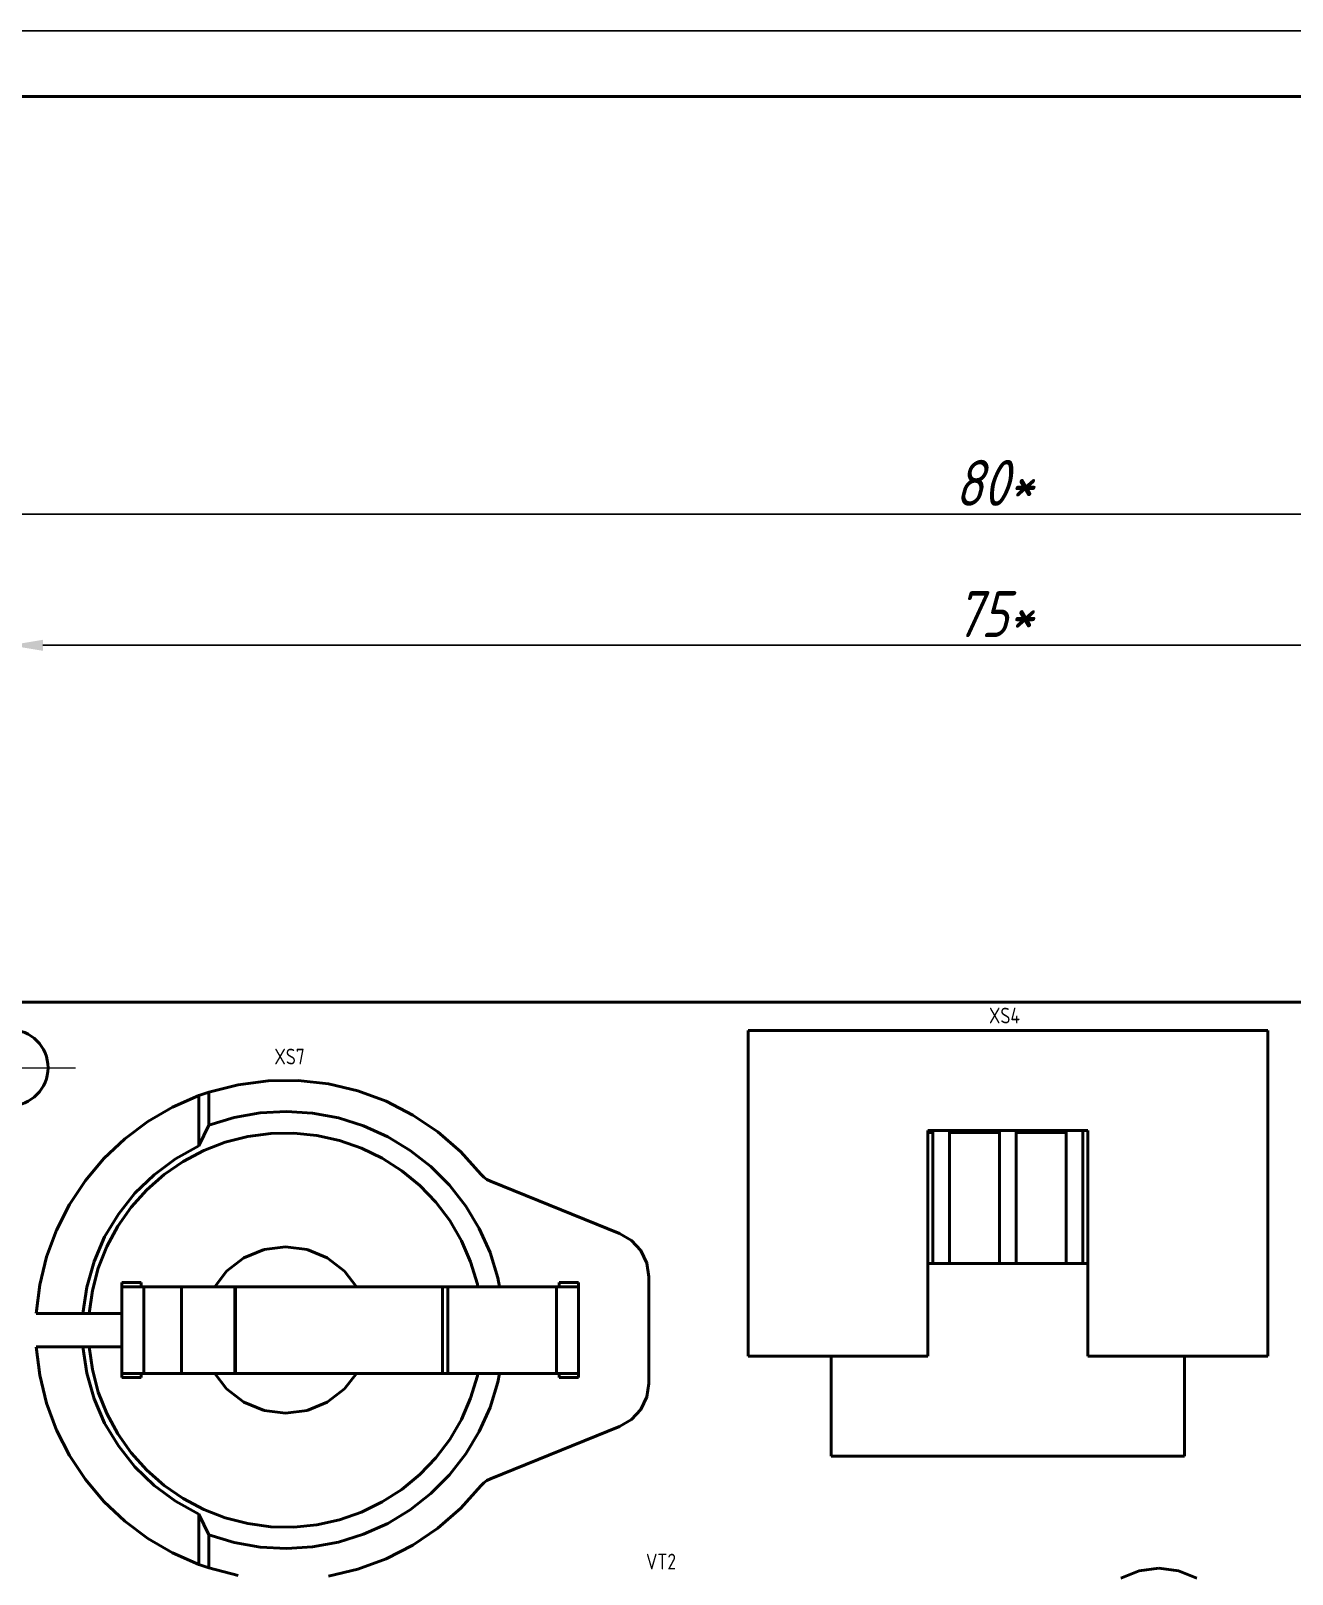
# Model space of a CAD drawing. Extents: x 260 to 1101, y 70 to 664.
# Drawn here: x 353.1 to 449.2, y 546.4 to 664 of the extents above; entities that cross this region are included whole.
import ezdxf

# ---------------------------------------------------------------- set-up
doc = ezdxf.new("R2010")
doc.units = 0
doc.header["$MEASUREMENT"] = 0
doc.layers.get('0').update_dxf_attribs({"linetype": 'CONTINUOUS', "lineweight": 15})
doc.layers.get('DEFPOINTS').update_dxf_attribs({"linetype": 'CONTINUOUS'})
doc.layers.add('KONTUR', color=7, linetype='CONTINUOUS')
doc.layers.add('Основная', color=7, linetype='CONTINUOUS', lineweight=50)
doc.styles.add('GOST type A0', font='', dxfattribs={"oblique": 15, "height": 3.5})
doc.styles.get('GOST type A0').set_extended_font_data('GOST type A')
doc.dimstyles.new('ISO-25', dxfattribs={"dimtxt": 2.5, "dimasz": 2.5, "dimexe": 1.25, "dimexo": 0.625, "dimtad": 1, "dimtxsty": 'Standard', "dimcen": 2.5, "dimadec": 0, "dimazin": 0, "dimtfac": 1, "dimtmove": 0, "dimatfit": 3, "dimfxl": 1, "dimarcsym": 0})

# ---------------------------------------------------------------- blocks, each defined once
blk = doc.blocks.new('*D0')
at = {"color": 0, "lineweight": -2, "transparency": 16777216}
for p, q in [((346.5, 590.59), (346.5, 628.41)), ((506.5, 590.59), (506.5, 628.41)), ((349, 627.16), (504, 627.16))]:
    blk.add_line(p, q, dxfattribs=at)
at = {"color": 0, "transparency": 16777216}
for points in [[(349, 627.58), (349, 626.74), (346.5, 627.16)], [(504, 627.58), (504, 626.74), (506.5, 627.16)]]:
    blk.add_solid(points, dxfattribs=at)
at = {"layer": 'DEFPOINTS', "color": 0, "transparency": 16777216}
for p in [(506.5, 627.16), (346.5, 589.96), (506.5, 589.96)]:
    blk.add_point(p, dxfattribs=at)
at = {"color": 0, "transparency": 16777216, "insert": (426.5, 629.54), "char_height": 3.5, "attachment_point": 5, "style": 'GOST type A0'}
blk.add_mtext('80*', dxfattribs=at)
blk = doc.blocks.new('*D1')
at = {"color": 0, "lineweight": -2, "transparency": 16777216}
for p, q in [((351.5, 585.59), (351.5, 618.41)), ((501.5, 585.59), (501.5, 618.41)), ((354, 617.16), (499, 617.16))]:
    blk.add_line(p, q, dxfattribs=at)
at = {"color": 0, "transparency": 16777216}
for points in [[(354, 617.58), (354, 616.74), (351.5, 617.16)], [(499, 617.58), (499, 616.74), (501.5, 617.16)]]:
    blk.add_solid(points, dxfattribs=at)
at = {"layer": 'DEFPOINTS', "color": 0, "transparency": 16777216}
for p in [(501.5, 617.16), (351.5, 584.96), (501.5, 584.96)]:
    blk.add_point(p, dxfattribs=at)
at = {"color": 0, "transparency": 16777216, "insert": (426.5, 619.54), "char_height": 3.5, "attachment_point": 5, "style": 'GOST type A0'}
blk.add_mtext('75*', dxfattribs=at)

msp = doc.modelspace()

# ---------------------------------------------------------------- linework, layer by layer
msp.add_line((346.5, 584.961), (356.5, 584.961))
msp.add_line((346.5, 584.961), (356.5, 584.961))
at = {"layer": 'KONTUR'}
msp.add_line((260, 664), (1101, 664), dxfattribs=at)
at = {"layer": 'Основная'}
for p, q in [((1096, 659), (280, 659)), ((506.5, 589.961), (346.5, 589.961)), ((447.372, 587.803), (407.748, 587.803)), ((407.748, 587.803), (407.748, 562.961)), ((407.748, 587.803), (407.748, 562.961)), ((447.372, 587.803), (407.748, 587.803)), ((447.372, 587.803), (407.748, 587.803)), ((407.748, 587.803), (407.748, 562.961)), ((407.748, 587.803), (407.748, 562.961)), ((447.372, 587.803), (407.748, 587.803)), ((447.372, 562.961), (447.372, 587.803)), ((447.372, 587.803), (447.372, 562.961)), ((447.372, 562.961), (447.372, 587.803)), ((447.372, 587.803), (447.372, 562.961)), ((368.888, 583.665), (366.658, 583.093)), ((366.658, 583.093), (368.888, 583.665)), ((368.888, 583.665), (366.658, 583.093)), ((366.658, 583.093), (368.888, 583.665)), ((371.17, 583.965), (368.888, 583.665)), ((368.888, 583.665), (371.17, 583.965)), ((371.17, 583.965), (368.888, 583.665)), ((368.888, 583.665), (371.17, 583.965)), ((373.472, 583.987), (371.17, 583.965)), ((371.17, 583.965), (373.472, 583.987)), ((373.472, 583.987), (371.17, 583.965)), ((371.17, 583.965), (373.472, 583.987)), ((375.76, 583.731), (373.472, 583.987)), ((375.76, 583.731), (373.472, 583.987)), ((375.76, 583.731), (373.472, 583.987)), ((375.76, 583.731), (373.472, 583.987)), ((378, 583.199), (375.76, 583.731)), ((378, 583.199), (375.76, 583.731)), ((378, 583.199), (375.76, 583.731)), ((378, 583.199), (375.76, 583.731)), ((365.896, 582.829), (363.89, 581.955)), ((363.89, 581.955), (365.896, 582.829)), ((365.896, 582.829), (363.89, 581.955)), ((363.89, 581.955), (365.896, 582.829)), ((366.658, 583.093), (365.896, 582.829)), ((365.896, 582.829), (366.658, 583.093)), ((366.658, 583.093), (365.896, 582.829)), ((365.896, 582.829), (366.658, 583.093)), ((365.896, 578.995), (365.896, 582.829)), ((365.896, 578.995), (365.896, 582.829)), ((366.658, 580.571), (366.658, 583.093)), ((366.658, 580.571), (366.658, 583.093)), ((380.16, 582.403), (378, 583.199)), ((380.16, 582.403), (378, 583.199)), ((380.16, 582.403), (378, 583.199)), ((380.16, 582.403), (378, 583.199)), ((382.208, 581.351), (380.16, 582.403)), ((382.208, 581.351), (380.16, 582.403)), ((382.208, 581.351), (380.16, 582.403)), ((382.208, 581.351), (380.16, 582.403)), ((363.89, 581.955), (361.996, 580.853)), ((361.996, 580.853), (363.89, 581.955)), ((363.89, 581.955), (361.996, 580.853)), ((361.996, 580.853), (363.89, 581.955)), ((368.578, 581.159), (370.554, 581.515)), ((368.578, 581.159), (370.554, 581.515)), ((370.554, 581.515), (372.56, 581.627)), ((370.554, 581.515), (372.56, 581.627)), ((374.564, 581.499), (372.56, 581.627)), ((374.564, 581.499), (372.56, 581.627)), ((376.538, 581.131), (374.564, 581.499)), ((376.538, 581.131), (374.564, 581.499)), ((384.114, 580.061), (382.208, 581.351)), ((384.114, 580.061), (382.208, 581.351)), ((384.114, 580.061), (382.208, 581.351)), ((384.114, 580.061), (382.208, 581.351)), ((361.996, 580.853), (360.242, 579.543)), ((360.242, 579.543), (361.996, 580.853)), ((361.996, 580.853), (360.242, 579.543)), ((360.242, 579.543), (361.996, 580.853)), ((365.896, 578.995), (366.658, 580.571)), ((365.896, 578.995), (366.658, 580.571)), ((366.658, 580.571), (368.578, 581.159)), ((366.658, 580.571), (368.578, 581.159)), ((378.452, 580.529), (376.538, 581.131)), ((378.452, 580.529), (376.538, 581.131)), ((380.282, 579.699), (378.452, 580.529)), ((380.282, 579.699), (378.452, 580.529)), ((385.852, 578.549), (384.114, 580.061)), ((385.852, 578.549), (384.114, 580.061)), ((385.852, 578.549), (384.114, 580.061)), ((385.852, 578.549), (384.114, 580.061)), ((421.464, 580.183), (421.464, 562.961)), ((433.656, 580.183), (421.464, 580.183)), ((421.464, 580.183), (421.464, 562.961)), ((433.656, 580.183), (421.464, 580.183)), ((421.846, 580.029), (421.464, 580.029)), ((421.846, 580.029), (421.464, 580.029)), ((421.846, 580.183), (421.846, 570.023)), ((421.846, 580.183), (421.846, 570.023)), ((423.116, 580.183), (423.116, 570.023)), ((423.116, 580.183), (423.116, 570.023)), ((426.926, 580.029), (423.116, 580.029)), ((426.926, 580.029), (423.116, 580.029)), ((426.926, 580.183), (426.926, 570.023)), ((426.926, 580.183), (426.926, 570.023)), ((428.196, 580.183), (428.196, 570.023)), ((428.196, 580.183), (428.196, 570.023)), ((431.878, 580.029), (428.196, 580.029)), ((431.878, 580.029), (428.196, 580.029)), ((432.006, 580.047), (431.878, 580.029)), ((432.006, 580.047), (431.878, 580.029)), ((432.006, 580.183), (432.006, 570.023)), ((432.006, 580.183), (432.006, 570.023)), ((433.276, 580.183), (433.276, 570.023)), ((433.276, 580.183), (433.276, 570.023)), ((433.656, 580.183), (433.656, 562.961)), ((433.656, 580.183), (433.656, 562.961)), ((360.242, 579.543), (358.65, 578.041)), ((358.65, 578.041), (360.242, 579.543)), ((360.242, 579.543), (358.65, 578.041)), ((358.65, 578.041), (360.242, 579.543)), ((364.118, 578.011), (365.896, 578.995)), ((364.118, 578.011), (365.896, 578.995)), ((366.26, 578.639), (367.908, 579.275)), ((366.26, 578.639), (367.908, 579.275)), ((367.908, 579.275), (369.618, 579.715)), ((367.908, 579.275), (369.618, 579.715)), ((369.618, 579.715), (371.37, 579.953)), ((369.618, 579.715), (371.37, 579.953)), ((371.37, 579.953), (373.136, 579.981)), ((371.37, 579.953), (373.136, 579.981)), ((374.894, 579.803), (373.136, 579.981)), ((374.894, 579.803), (373.136, 579.981)), ((376.618, 579.419), (374.894, 579.803)), ((376.618, 579.419), (374.894, 579.803)), ((378.286, 578.837), (376.618, 579.419)), ((378.286, 578.837), (376.618, 579.419)), ((379.874, 578.063), (378.286, 578.837)), ((379.874, 578.063), (378.286, 578.837)), ((381.998, 578.657), (380.282, 579.699)), ((381.998, 578.657), (380.282, 579.699)), ((358.65, 578.041), (357.24, 576.365)), ((357.24, 576.365), (358.65, 578.041)), ((358.65, 578.041), (357.24, 576.365)), ((357.24, 576.365), (358.65, 578.041)), ((362.484, 576.803), (364.118, 578.011)), ((362.484, 576.803), (364.118, 578.011)), ((363.246, 576.809), (364.698, 577.811)), ((363.246, 576.809), (364.698, 577.811)), ((364.698, 577.811), (366.26, 578.639)), ((364.698, 577.811), (366.26, 578.639)), ((381.36, 577.107), (379.874, 578.063)), ((381.36, 577.107), (379.874, 578.063)), ((383.576, 577.415), (381.998, 578.657)), ((383.576, 577.415), (381.998, 578.657)), ((387.394, 576.839), (385.852, 578.549)), ((387.394, 576.839), (385.852, 578.549)), ((387.394, 576.839), (385.852, 578.549)), ((387.394, 576.839), (385.852, 578.549)), ((361.022, 575.391), (362.484, 576.803)), ((361.022, 575.391), (362.484, 576.803)), ((361.92, 575.641), (363.246, 576.809)), ((361.92, 575.641), (363.246, 576.809)), ((382.722, 575.983), (381.36, 577.107)), ((382.722, 575.983), (381.36, 577.107)), ((384.994, 575.993), (383.576, 577.415)), ((384.994, 575.993), (383.576, 577.415)), ((387.602, 576.619), (387.394, 576.839)), ((387.602, 576.619), (387.394, 576.839)), ((387.602, 576.619), (387.394, 576.839)), ((387.602, 576.619), (387.394, 576.839)), ((387.846, 576.437), (387.602, 576.619)), ((387.846, 576.437), (387.602, 576.619)), ((387.846, 576.437), (387.602, 576.619)), ((387.846, 576.437), (387.602, 576.619)), ((357.24, 576.365), (356.032, 574.539)), ((356.032, 574.539), (357.24, 576.365)), ((357.24, 576.365), (356.032, 574.539)), ((356.032, 574.539), (357.24, 576.365)), ((359.756, 573.801), (361.022, 575.391)), ((359.756, 573.801), (361.022, 575.391)), ((360.74, 574.325), (361.92, 575.641)), ((360.74, 574.325), (361.92, 575.641)), ((383.946, 574.709), (382.722, 575.983)), ((383.946, 574.709), (382.722, 575.983)), ((386.23, 574.411), (384.994, 575.993)), ((386.23, 574.411), (384.994, 575.993)), ((388.118, 576.299), (387.846, 576.437)), ((388.118, 576.299), (387.846, 576.437)), ((388.118, 576.299), (387.846, 576.437)), ((388.118, 576.299), (387.846, 576.437)), ((397.962, 572.323), (388.118, 576.299)), ((397.962, 572.323), (388.118, 576.299)), ((397.962, 572.323), (388.118, 576.299)), ((397.962, 572.323), (388.118, 576.299)), ((356.032, 574.539), (355.042, 572.585)), ((355.042, 572.585), (356.032, 574.539)), ((356.032, 574.539), (355.042, 572.585)), ((355.042, 572.585), (356.032, 574.539)), ((359.722, 572.881), (360.74, 574.325)), ((359.722, 572.881), (360.74, 574.325)), ((385.01, 573.299), (383.946, 574.709)), ((385.01, 573.299), (383.946, 574.709)), ((387.266, 572.691), (386.23, 574.411)), ((387.266, 572.691), (386.23, 574.411)), ((358.71, 572.059), (359.756, 573.801)), ((358.71, 572.059), (359.756, 573.801)), ((385.902, 571.773), (385.01, 573.299)), ((385.902, 571.773), (385.01, 573.299)), ((355.042, 572.585), (354.282, 570.531)), ((354.282, 570.531), (355.042, 572.585)), ((355.042, 572.585), (354.282, 570.531)), ((354.282, 570.531), (355.042, 572.585)), ((357.9, 570.195), (358.71, 572.059)), ((357.9, 570.195), (358.71, 572.059)), ((358.882, 571.327), (359.722, 572.881)), ((358.882, 571.327), (359.722, 572.881)), ((386.608, 570.155), (385.902, 571.773)), ((386.608, 570.155), (385.902, 571.773)), ((388.088, 570.859), (387.266, 572.691)), ((388.088, 570.859), (387.266, 572.691)), ((398.868, 571.789), (397.962, 572.323)), ((398.868, 571.789), (397.962, 572.323)), ((398.868, 571.789), (397.962, 572.323)), ((398.868, 571.789), (397.962, 572.323)), ((399.578, 571.013), (398.868, 571.789)), ((399.578, 571.013), (398.868, 571.789)), ((399.578, 571.013), (398.868, 571.789)), ((399.578, 571.013), (398.868, 571.789)), ((358.228, 569.687), (358.882, 571.327)), ((358.228, 569.687), (358.882, 571.327)), ((369.326, 570.461), (370.856, 571.095)), ((369.326, 570.461), (370.856, 571.095)), ((370.856, 571.095), (372.5, 571.311)), ((370.856, 571.095), (372.5, 571.311)), ((374.144, 571.095), (372.5, 571.311)), ((374.144, 571.095), (372.5, 571.311)), ((375.676, 570.461), (374.144, 571.095)), ((375.676, 570.461), (374.144, 571.095)), ((388.684, 568.941), (388.088, 570.859)), ((388.684, 568.941), (388.088, 570.859)), ((400.03, 570.065), (399.578, 571.013)), ((400.03, 570.065), (399.578, 571.013)), ((400.03, 570.065), (399.578, 571.013)), ((400.03, 570.065), (399.578, 571.013)), ((354.282, 570.531), (353.764, 568.403)), ((353.764, 568.403), (354.282, 570.531)), ((354.282, 570.531), (353.764, 568.403)), ((353.764, 568.403), (354.282, 570.531)), ((357.34, 568.241), (357.9, 570.195)), ((357.34, 568.241), (357.9, 570.195)), ((357.772, 567.979), (358.228, 569.687)), ((357.772, 567.979), (358.228, 569.687)), ((367.098, 568.263), (368.01, 569.451)), ((367.098, 568.263), (368.01, 569.451)), ((368.01, 569.451), (369.326, 570.461)), ((368.01, 569.451), (369.326, 570.461)), ((376.99, 569.451), (375.676, 570.461)), ((376.99, 569.451), (375.676, 570.461)), ((377.902, 568.263), (376.99, 569.451)), ((377.902, 568.263), (376.99, 569.451)), ((387.12, 568.463), (386.608, 570.155)), ((387.12, 568.463), (386.608, 570.155)), ((400.186, 569.025), (400.03, 570.065)), ((400.186, 569.025), (400.03, 570.065)), ((400.186, 569.025), (400.03, 570.065)), ((400.186, 569.025), (400.03, 570.065)), ((433.656, 570.023), (421.464, 570.023)), ((433.656, 570.023), (421.464, 570.023)), ((433.656, 570.023), (421.464, 570.023)), ((433.656, 570.023), (421.464, 570.023)), ((353.764, 568.403), (353.492, 566.231)), ((353.492, 566.231), (353.764, 568.403)), ((353.764, 568.403), (353.492, 566.231)), ((353.492, 566.231), (353.764, 568.403)), ((357.042, 566.231), (357.34, 568.241)), ((357.042, 566.231), (357.34, 568.241)), ((361.502, 568.581), (360.028, 568.581)), ((360.028, 566.231), (360.028, 568.581)), ((361.502, 568.581), (360.028, 568.581)), ((360.028, 566.231), (360.028, 568.581)), ((360.028, 568.263), (360.086, 568.263)), ((360.028, 568.263), (360.086, 568.263)), ((360.086, 568.263), (360.252, 568.263)), ((360.086, 568.263), (360.252, 568.263)), ((360.252, 568.263), (360.518, 568.263)), ((360.252, 568.263), (360.518, 568.263)), ((360.866, 568.263), (360.518, 568.263)), ((360.866, 568.263), (360.518, 568.263)), ((360.866, 568.263), (361.268, 568.263)), ((360.866, 568.263), (361.268, 568.263)), ((361.268, 568.263), (361.702, 568.263)), ((361.268, 568.263), (361.702, 568.263)), ((361.502, 568.263), (361.502, 568.581)), ((361.502, 568.263), (361.502, 568.581)), ((368.682, 568.263), (361.702, 568.263)), ((361.702, 561.659), (361.702, 568.263)), ((368.682, 568.263), (361.702, 568.263)), ((361.702, 561.659), (361.702, 568.263)), ((364.558, 561.659), (364.558, 568.263)), ((368.634, 568.263), (364.558, 568.263)), ((364.558, 561.659), (364.558, 568.263)), ((368.634, 568.263), (364.558, 568.263)), ((368.634, 568.263), (368.65, 568.263)), ((368.634, 561.659), (368.634, 568.263)), ((368.634, 568.263), (368.65, 568.263)), ((368.634, 561.659), (368.634, 568.263)), ((368.65, 568.263), (368.666, 568.263)), ((368.65, 568.263), (368.666, 568.263)), ((368.666, 568.263), (368.682, 568.263)), ((368.666, 568.263), (368.682, 568.263)), ((384.47, 568.263), (368.682, 568.263)), ((368.682, 561.659), (368.682, 568.263)), ((384.47, 568.263), (368.682, 568.263)), ((368.682, 561.659), (368.682, 568.263)), ((384.47, 568.263), (384.602, 568.263)), ((384.47, 561.659), (384.47, 568.263)), ((384.47, 568.263), (384.602, 568.263)), ((384.47, 561.659), (384.47, 568.263)), ((384.602, 568.263), (384.736, 568.263)), ((384.602, 568.263), (384.736, 568.263)), ((384.736, 568.263), (384.87, 568.263)), ((384.736, 568.263), (384.87, 568.263)), ((393.154, 568.263), (384.87, 568.263)), ((384.87, 561.659), (384.87, 568.263)), ((393.154, 568.263), (384.87, 568.263)), ((384.87, 561.659), (384.87, 568.263)), ((387.156, 568.263), (387.12, 568.463)), ((387.156, 568.263), (387.12, 568.463)), ((388.808, 568.263), (388.684, 568.941)), ((388.808, 568.263), (388.684, 568.941)), ((393.586, 568.263), (393.154, 568.263)), ((393.154, 561.659), (393.154, 568.263)), ((393.586, 568.263), (393.154, 568.263)), ((393.154, 561.659), (393.154, 568.263)), ((393.354, 568.581), (394.826, 568.581)), ((393.354, 568.263), (393.354, 568.581)), ((393.354, 568.581), (394.826, 568.581)), ((393.354, 568.263), (393.354, 568.581)), ((393.586, 568.263), (393.99, 568.263)), ((393.586, 568.263), (393.99, 568.263)), ((393.99, 568.263), (394.336, 568.263)), ((393.99, 568.263), (394.336, 568.263)), ((394.336, 568.263), (394.602, 568.263)), ((394.336, 568.263), (394.602, 568.263)), ((394.602, 568.263), (394.77, 568.263)), ((394.602, 568.263), (394.77, 568.263)), ((394.77, 568.263), (394.826, 568.263)), ((394.77, 568.263), (394.826, 568.263)), ((394.826, 561.341), (394.826, 568.581)), ((394.826, 561.341), (394.826, 568.581)), ((400.186, 560.897), (400.186, 569.025)), ((400.186, 560.897), (400.186, 569.025)), ((400.186, 560.897), (400.186, 569.025)), ((400.186, 560.897), (400.186, 569.025)), ((357.52, 566.231), (357.772, 567.979)), ((357.52, 566.231), (357.772, 567.979)), ((353.492, 566.231), (357.042, 566.231)), ((357.042, 566.231), (353.492, 566.231)), ((353.492, 566.231), (357.042, 566.231)), ((357.042, 566.231), (353.492, 566.231)), ((357.042, 566.231), (357.398, 566.231)), ((357.042, 566.231), (357.398, 566.231)), ((357.042, 566.231), (357.398, 566.231)), ((357.042, 566.231), (357.398, 566.231)), ((357.398, 566.231), (357.52, 566.231)), ((357.52, 566.231), (357.398, 566.231)), ((357.398, 566.231), (357.52, 566.231)), ((357.52, 566.231), (357.398, 566.231)), ((357.52, 566.231), (360.028, 566.231)), ((360.028, 566.231), (357.52, 566.231)), ((357.52, 566.231), (360.028, 566.231)), ((360.028, 566.231), (357.52, 566.231)), ((360.028, 566.231), (360.028, 563.691)), ((360.028, 563.691), (360.028, 566.231)), ((360.028, 566.231), (360.028, 563.691)), ((360.028, 563.691), (360.028, 566.231)), ((357.042, 563.691), (353.492, 563.691)), ((353.492, 563.691), (353.764, 561.519)), ((357.042, 563.691), (353.492, 563.691)), ((353.764, 561.519), (353.492, 563.691)), ((357.042, 563.691), (353.492, 563.691)), ((353.492, 563.691), (353.764, 561.519)), ((357.042, 563.691), (353.492, 563.691)), ((353.764, 561.519), (353.492, 563.691)), ((357.398, 563.691), (357.042, 563.691)), ((357.042, 563.691), (357.398, 563.691)), ((357.34, 561.681), (357.042, 563.691)), ((357.398, 563.691), (357.042, 563.691)), ((357.042, 563.691), (357.398, 563.691)), ((357.34, 561.681), (357.042, 563.691)), ((357.52, 563.691), (357.398, 563.691)), ((357.52, 563.691), (357.398, 563.691)), ((357.52, 563.691), (357.398, 563.691)), ((357.52, 563.691), (357.398, 563.691)), ((360.028, 563.691), (357.52, 563.691)), ((360.028, 563.691), (357.52, 563.691)), ((357.772, 561.943), (357.52, 563.691)), ((360.028, 563.691), (357.52, 563.691)), ((360.028, 563.691), (357.52, 563.691)), ((357.772, 561.943), (357.52, 563.691)), ((360.028, 561.341), (360.028, 563.691)), ((360.028, 561.341), (360.028, 563.691)), ((407.748, 562.961), (414.098, 562.961)), ((421.464, 562.961), (407.748, 562.961)), ((407.748, 562.961), (414.098, 562.961)), ((421.464, 562.961), (407.748, 562.961)), ((414.098, 562.961), (414.098, 555.341)), ((414.098, 555.341), (414.098, 562.961)), ((414.098, 562.961), (414.098, 555.341)), ((414.098, 555.341), (414.098, 562.961)), ((447.372, 562.961), (433.656, 562.961)), ((447.372, 562.961), (433.656, 562.961)), ((441.022, 555.341), (441.022, 562.961)), ((441.022, 562.961), (447.372, 562.961)), ((441.022, 562.961), (441.022, 555.341)), ((441.022, 555.341), (441.022, 562.961)), ((441.022, 562.961), (447.372, 562.961)), ((441.022, 562.961), (441.022, 555.341)), ((353.764, 561.519), (354.282, 559.391)), ((354.282, 559.391), (353.764, 561.519)), ((353.764, 561.519), (354.282, 559.391)), ((354.282, 559.391), (353.764, 561.519)), ((357.9, 559.727), (357.34, 561.681)), ((357.9, 559.727), (357.34, 561.681)), ((358.228, 560.235), (357.772, 561.943)), ((358.228, 560.235), (357.772, 561.943)), ((360.028, 561.659), (360.086, 561.659)), ((360.028, 561.659), (360.086, 561.659)), ((361.502, 561.341), (360.028, 561.341)), ((361.502, 561.341), (360.028, 561.341)), ((360.086, 561.659), (360.252, 561.659)), ((360.086, 561.659), (360.252, 561.659)), ((360.252, 561.659), (360.518, 561.659)), ((360.252, 561.659), (360.518, 561.659)), ((360.866, 561.659), (360.518, 561.659)), ((360.866, 561.659), (360.518, 561.659)), ((360.866, 561.659), (361.268, 561.659)), ((360.866, 561.659), (361.268, 561.659)), ((361.268, 561.659), (361.702, 561.659)), ((361.268, 561.659), (361.702, 561.659)), ((361.502, 561.341), (361.502, 561.659)), ((361.502, 561.341), (361.502, 561.659)), ((368.682, 561.659), (361.702, 561.659)), ((368.682, 561.659), (361.702, 561.659)), ((368.634, 561.659), (364.558, 561.659)), ((368.634, 561.659), (364.558, 561.659)), ((368.01, 560.471), (367.098, 561.659)), ((368.01, 560.471), (367.098, 561.659)), ((368.634, 561.659), (368.65, 561.659)), ((368.634, 561.659), (368.65, 561.659)), ((368.65, 561.659), (368.666, 561.659)), ((368.65, 561.659), (368.666, 561.659)), ((368.666, 561.659), (368.682, 561.659)), ((368.666, 561.659), (368.682, 561.659)), ((384.47, 561.659), (368.682, 561.659)), ((384.47, 561.659), (368.682, 561.659)), ((376.99, 560.471), (377.902, 561.659)), ((376.99, 560.471), (377.902, 561.659)), ((384.47, 561.659), (384.602, 561.659)), ((384.47, 561.659), (384.602, 561.659)), ((384.602, 561.659), (384.736, 561.659)), ((384.602, 561.659), (384.736, 561.659)), ((384.736, 561.659), (384.87, 561.659)), ((384.736, 561.659), (384.87, 561.659)), ((393.154, 561.659), (384.87, 561.659)), ((393.154, 561.659), (384.87, 561.659)), ((386.608, 559.767), (387.12, 561.459)), ((386.608, 559.767), (387.12, 561.459)), ((387.12, 561.459), (387.156, 561.659)), ((387.12, 561.459), (387.156, 561.659)), ((388.684, 560.981), (388.808, 561.659)), ((388.684, 560.981), (388.808, 561.659)), ((393.586, 561.659), (393.154, 561.659)), ((393.586, 561.659), (393.154, 561.659)), ((393.354, 561.341), (393.354, 561.659)), ((393.354, 561.341), (393.354, 561.659)), ((393.354, 561.341), (394.826, 561.341)), ((393.354, 561.341), (394.826, 561.341)), ((393.586, 561.659), (393.99, 561.659)), ((393.586, 561.659), (393.99, 561.659)), ((393.99, 561.659), (394.336, 561.659)), ((393.99, 561.659), (394.336, 561.659)), ((394.336, 561.659), (394.602, 561.659)), ((394.336, 561.659), (394.602, 561.659)), ((394.602, 561.659), (394.77, 561.659)), ((394.602, 561.659), (394.77, 561.659)), ((394.77, 561.659), (394.826, 561.659)), ((394.77, 561.659), (394.826, 561.659)), ((358.882, 558.595), (358.228, 560.235)), ((358.882, 558.595), (358.228, 560.235)), ((369.326, 559.461), (368.01, 560.471)), ((369.326, 559.461), (368.01, 560.471)), ((375.676, 559.461), (376.99, 560.471)), ((375.676, 559.461), (376.99, 560.471)), ((388.088, 559.063), (388.684, 560.981)), ((388.088, 559.063), (388.684, 560.981)), ((400.03, 559.857), (400.186, 560.897)), ((400.03, 559.857), (400.186, 560.897)), ((400.03, 559.857), (400.186, 560.897)), ((400.03, 559.857), (400.186, 560.897)), ((354.282, 559.391), (355.042, 557.337)), ((355.042, 557.337), (354.282, 559.391)), ((354.282, 559.391), (355.042, 557.337)), ((355.042, 557.337), (354.282, 559.391)), ((358.71, 557.863), (357.9, 559.727)), ((358.71, 557.863), (357.9, 559.727)), ((370.856, 558.827), (369.326, 559.461)), ((370.856, 558.827), (369.326, 559.461)), ((372.5, 558.611), (370.856, 558.827)), ((372.5, 558.611), (370.856, 558.827)), ((372.5, 558.611), (374.144, 558.827)), ((372.5, 558.611), (374.144, 558.827)), ((374.144, 558.827), (375.676, 559.461)), ((374.144, 558.827), (375.676, 559.461)), ((385.902, 558.149), (386.608, 559.767)), ((385.902, 558.149), (386.608, 559.767)), ((387.266, 557.231), (388.088, 559.063)), ((387.266, 557.231), (388.088, 559.063)), ((398.868, 558.133), (399.578, 558.909)), ((398.868, 558.133), (399.578, 558.909)), ((398.868, 558.133), (399.578, 558.909)), ((398.868, 558.133), (399.578, 558.909)), ((399.578, 558.909), (400.03, 559.857)), ((399.578, 558.909), (400.03, 559.857)), ((399.578, 558.909), (400.03, 559.857)), ((399.578, 558.909), (400.03, 559.857)), ((359.756, 556.121), (358.71, 557.863)), ((359.756, 556.121), (358.71, 557.863)), ((359.722, 557.041), (358.882, 558.595)), ((359.722, 557.041), (358.882, 558.595)), ((385.01, 556.623), (385.902, 558.149)), ((385.01, 556.623), (385.902, 558.149)), ((397.962, 557.601), (398.868, 558.133)), ((397.962, 557.601), (398.868, 558.133)), ((397.962, 557.601), (398.868, 558.133)), ((397.962, 557.601), (398.868, 558.133)), ((355.042, 557.337), (356.032, 555.385)), ((356.032, 555.385), (355.042, 557.337)), ((355.042, 557.337), (356.032, 555.385)), ((356.032, 555.385), (355.042, 557.337)), ((360.74, 555.597), (359.722, 557.041)), ((360.74, 555.597), (359.722, 557.041)), ((383.946, 555.213), (385.01, 556.623)), ((383.946, 555.213), (385.01, 556.623)), ((386.23, 555.511), (387.266, 557.231)), ((386.23, 555.511), (387.266, 557.231)), ((388.118, 553.623), (397.962, 557.601)), ((388.118, 553.623), (397.962, 557.601)), ((388.118, 553.623), (397.962, 557.601)), ((388.118, 553.623), (397.962, 557.601)), ((356.032, 555.385), (357.24, 553.557)), ((357.24, 553.557), (356.032, 555.385)), ((356.032, 555.385), (357.24, 553.557)), ((357.24, 553.557), (356.032, 555.385)), ((361.022, 554.531), (359.756, 556.121)), ((361.022, 554.531), (359.756, 556.121)), ((361.92, 554.281), (360.74, 555.597)), ((361.92, 554.281), (360.74, 555.597)), ((384.994, 553.929), (386.23, 555.511)), ((384.994, 553.929), (386.23, 555.511)), ((414.098, 555.341), (441.022, 555.341)), ((441.022, 555.341), (414.098, 555.341)), ((414.098, 555.341), (441.022, 555.341)), ((441.022, 555.341), (414.098, 555.341)), ((362.484, 553.119), (361.022, 554.531)), ((362.484, 553.119), (361.022, 554.531)), ((363.246, 553.115), (361.92, 554.281)), ((363.246, 553.115), (361.92, 554.281)), ((382.722, 553.939), (383.946, 555.213)), ((382.722, 553.939), (383.946, 555.213)), ((357.24, 553.557), (358.65, 551.881)), ((358.65, 551.881), (357.24, 553.557)), ((357.24, 553.557), (358.65, 551.881)), ((358.65, 551.881), (357.24, 553.557)), ((364.118, 551.911), (362.484, 553.119)), ((364.118, 551.911), (362.484, 553.119)), ((364.698, 552.111), (363.246, 553.115)), ((364.698, 552.111), (363.246, 553.115)), ((381.36, 552.815), (382.722, 553.939)), ((381.36, 552.815), (382.722, 553.939)), ((383.576, 552.507), (384.994, 553.929)), ((383.576, 552.507), (384.994, 553.929)), ((385.852, 551.373), (387.394, 553.083)), ((385.852, 551.373), (387.394, 553.083)), ((385.852, 551.373), (387.394, 553.083)), ((385.852, 551.373), (387.394, 553.083)), ((387.394, 553.083), (387.602, 553.303)), ((387.394, 553.083), (387.602, 553.303)), ((387.394, 553.083), (387.602, 553.303)), ((387.394, 553.083), (387.602, 553.303)), ((387.602, 553.303), (387.846, 553.485)), ((387.602, 553.303), (387.846, 553.485)), ((387.602, 553.303), (387.846, 553.485)), ((387.602, 553.303), (387.846, 553.485)), ((387.846, 553.485), (388.118, 553.623)), ((387.846, 553.485), (388.118, 553.623)), ((387.846, 553.485), (388.118, 553.623)), ((387.846, 553.485), (388.118, 553.623)), ((358.65, 551.881), (360.242, 550.379)), ((360.242, 550.379), (358.65, 551.881)), ((358.65, 551.881), (360.242, 550.379)), ((360.242, 550.379), (358.65, 551.881)), ((365.896, 550.927), (364.118, 551.911)), ((365.896, 550.927), (364.118, 551.911)), ((366.26, 551.283), (364.698, 552.111)), ((366.26, 551.283), (364.698, 552.111)), ((378.286, 551.085), (379.874, 551.859)), ((378.286, 551.085), (379.874, 551.859)), ((379.874, 551.859), (381.36, 552.815)), ((379.874, 551.859), (381.36, 552.815)), ((381.998, 551.265), (383.576, 552.507)), ((381.998, 551.265), (383.576, 552.507)), ((366.658, 549.351), (365.896, 550.927)), ((365.896, 547.093), (365.896, 550.927)), ((366.658, 549.351), (365.896, 550.927)), ((365.896, 547.093), (365.896, 550.927)), ((367.908, 550.647), (366.26, 551.283)), ((367.908, 550.647), (366.26, 551.283)), ((369.618, 550.207), (367.908, 550.647)), ((369.618, 550.207), (367.908, 550.647)), ((376.618, 550.503), (378.286, 551.085)), ((376.618, 550.503), (378.286, 551.085)), ((380.282, 550.223), (381.998, 551.265)), ((380.282, 550.223), (381.998, 551.265)), ((384.114, 549.861), (385.852, 551.373)), ((384.114, 549.861), (385.852, 551.373)), ((384.114, 549.861), (385.852, 551.373)), ((384.114, 549.861), (385.852, 551.373)), ((360.242, 550.379), (361.996, 549.069)), ((361.996, 549.069), (360.242, 550.379)), ((360.242, 550.379), (361.996, 549.069)), ((361.996, 549.069), (360.242, 550.379)), ((371.37, 549.971), (369.618, 550.207)), ((371.37, 549.971), (369.618, 550.207)), ((373.136, 549.941), (371.37, 549.971)), ((373.136, 549.941), (371.37, 549.971)), ((373.136, 549.941), (374.894, 550.119)), ((373.136, 549.941), (374.894, 550.119)), ((374.894, 550.119), (376.618, 550.503)), ((374.894, 550.119), (376.618, 550.503)), ((378.452, 549.393), (380.282, 550.223)), ((378.452, 549.393), (380.282, 550.223)), ((382.208, 548.571), (384.114, 549.861)), ((382.208, 548.571), (384.114, 549.861)), ((382.208, 548.571), (384.114, 549.861)), ((382.208, 548.571), (384.114, 549.861)), ((361.996, 549.069), (363.89, 547.969)), ((363.89, 547.969), (361.996, 549.069)), ((361.996, 549.069), (363.89, 547.969)), ((363.89, 547.969), (361.996, 549.069)), ((366.658, 546.829), (366.658, 549.351)), ((368.578, 548.763), (366.658, 549.351)), ((366.658, 546.829), (366.658, 549.351)), ((368.578, 548.763), (366.658, 549.351)), ((370.554, 548.409), (368.578, 548.763)), ((370.554, 548.409), (368.578, 548.763)), ((372.56, 548.295), (370.554, 548.409)), ((372.56, 548.295), (370.554, 548.409)), ((372.56, 548.295), (374.564, 548.423)), ((372.56, 548.295), (374.564, 548.423)), ((374.564, 548.423), (376.538, 548.791)), ((374.564, 548.423), (376.538, 548.791)), ((376.538, 548.791), (378.452, 549.393)), ((376.538, 548.791), (378.452, 549.393)), ((380.16, 547.519), (382.208, 548.571)), ((380.16, 547.519), (382.208, 548.571)), ((380.16, 547.519), (382.208, 548.571)), ((380.16, 547.519), (382.208, 548.571)), ((363.89, 547.969), (365.896, 547.093)), ((365.896, 547.093), (363.89, 547.969)), ((363.89, 547.969), (365.896, 547.093)), ((365.896, 547.093), (363.89, 547.969)), ((365.896, 547.093), (366.658, 546.829)), ((366.658, 546.829), (365.896, 547.093)), ((365.896, 547.093), (366.658, 546.829)), ((366.658, 546.829), (365.896, 547.093)), ((378, 546.723), (380.16, 547.519)), ((378, 546.723), (380.16, 547.519)), ((378, 546.723), (380.16, 547.519)), ((378, 546.723), (380.16, 547.519)), ((366.658, 546.829), (368.888, 546.257)), ((368.888, 546.257), (366.658, 546.829)), ((366.658, 546.829), (368.888, 546.257)), ((368.888, 546.257), (366.658, 546.829)), ((375.76, 546.193), (378, 546.723)), ((375.76, 546.193), (378, 546.723)), ((375.76, 546.193), (378, 546.723)), ((375.76, 546.193), (378, 546.723)), ((437.558, 546.613), (436.16, 546.033)), ((437.558, 546.613), (436.16, 546.033)), ((437.558, 546.613), (436.16, 546.033)), ((437.558, 546.613), (436.16, 546.033)), ((439.06, 546.811), (437.558, 546.613)), ((439.06, 546.811), (437.558, 546.613)), ((439.06, 546.811), (437.558, 546.613)), ((439.06, 546.811), (437.558, 546.613)), ((440.56, 546.613), (439.06, 546.811)), ((440.56, 546.613), (439.06, 546.811)), ((440.56, 546.613), (439.06, 546.811)), ((440.56, 546.613), (439.06, 546.811)), ((441.958, 546.035), (440.56, 546.613)), ((441.958, 546.035), (440.56, 546.613)), ((441.958, 546.035), (440.56, 546.613)), ((441.958, 546.035), (440.56, 546.613))]:
    msp.add_line(p, q, dxfattribs=at)
for start, end in [(0, 90), (270, 0)]:
    msp.add_arc((351.5, 584.961), 2.9, start, end, dxfattribs=at)

# ---------------------------------------------------------------- texts
at = {"layer": 'Основная', "style": 'GOST type A0'}
for s, p in [('XS4', (426.114, 588.335)), ('XS7', (371.647, 585.21)), ('VT2', (399.973, 546.711))]:
    msp.add_text(s, height=1.2, dxfattribs=at).set_placement(p)

# ---------------------------------------------------------------- dimensions: what is measured, and where the dimension line sits
for base, p1, p2, text, picture, middle in [((506.5, 627.161), (346.5, 589.961), (506.5, 589.961), '80*', '*D0', (426.5, 627.161)), ((501.5, 617.161), (351.5, 584.961), (501.5, 584.961), '75*', '*D1', (426.5, 617.161))]:
    dim = msp.add_linear_dim(base=base, p1=p1, p2=p2, text=text, dimstyle='ISO-25', override={"dimtxsty": 'GOST type A0'})
    dim.commit()
    dim.dimension.update_dxf_attribs({"geometry": picture, "text_midpoint": middle, "dimtype": 160})

doc.saveas('drawing.dxf')
